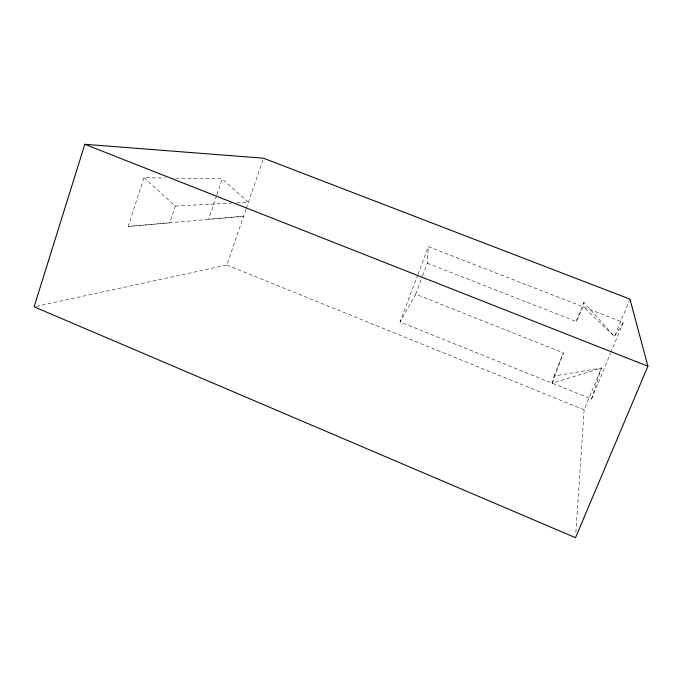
<?xml version="1.0" encoding="UTF-8"?>
<svg xmlns="http://www.w3.org/2000/svg" width="682" height="682" viewBox="0 0 682 682"><rect width="100%" height="100%" fill="white"/><g stroke="black" fill="none" stroke-linecap="round" stroke-linejoin="round"><path stroke-width="0.51" stroke-dasharray="3.41 2.56" d="M422.61 275.809L427.35 263.235L428.339 246.654L623.297 322.433L611.081 351.903M575.872 532.42L584.124 409.814L601.439 367.999L553.954 376.063L552.258 383.241L601.439 367.999L591.524 399.064L400.044 321.895L417.546 275.366M427.35 263.235L576.137 321.478L583.306 306.891L583.894 302.407L614.491 336.49L623.297 322.433M143.97 177.687L175.3 206.032L169.733 222.869L128.173 226.467L143.97 177.687L165.112 178.002M216.552 195.606L208.564 219.28L243.602 216.245L128.173 226.467M216.885 194.617L222.204 178.837L173.569 178.121M36.172 306.354L226.867 265.042L245.989 209.272M246.33 208.274L263.158 159.213M552.258 383.241L563.375 352.875L415.679 294.189L400.044 321.895M417.913 274.377L428.339 246.654M415.679 294.189L422.243 276.773M553.954 376.063L563.375 352.875M576.137 321.478L583.894 302.407M629.963 299.125L614.491 336.49L583.306 306.891M591.524 399.064L610.671 352.884M175.3 206.032L231.437 203.159M236.731 202.886L248.384 202.298L222.204 178.837M226.867 265.042L584.124 409.814"/><path stroke-width="1.02" d="M84.832 144.294L34.1 306.806L575.514 537.706L647.9 366.217L629.963 299.125L263.499 158.207L84.832 144.294L647.9 366.217"/></g></svg>
